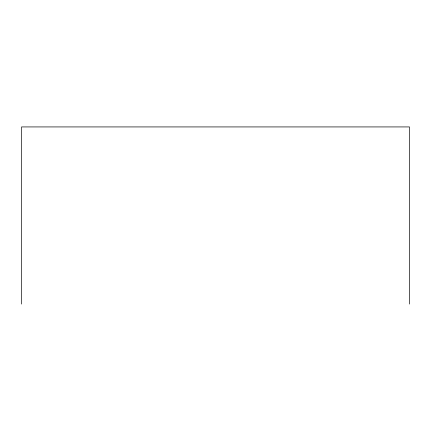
<?xml version="1.0" encoding="UTF-8"?>
<svg xmlns="http://www.w3.org/2000/svg" width="431" height="431" viewBox="0 0 431 431"><rect width="100%" height="100%" fill="white"/><g stroke="black" fill="none" stroke-linecap="round" stroke-linejoin="round"><path stroke-width="0.65" d="M409.45 304.07L409.45 126.929L21.55 126.929L21.55 304.07"/></g></svg>
